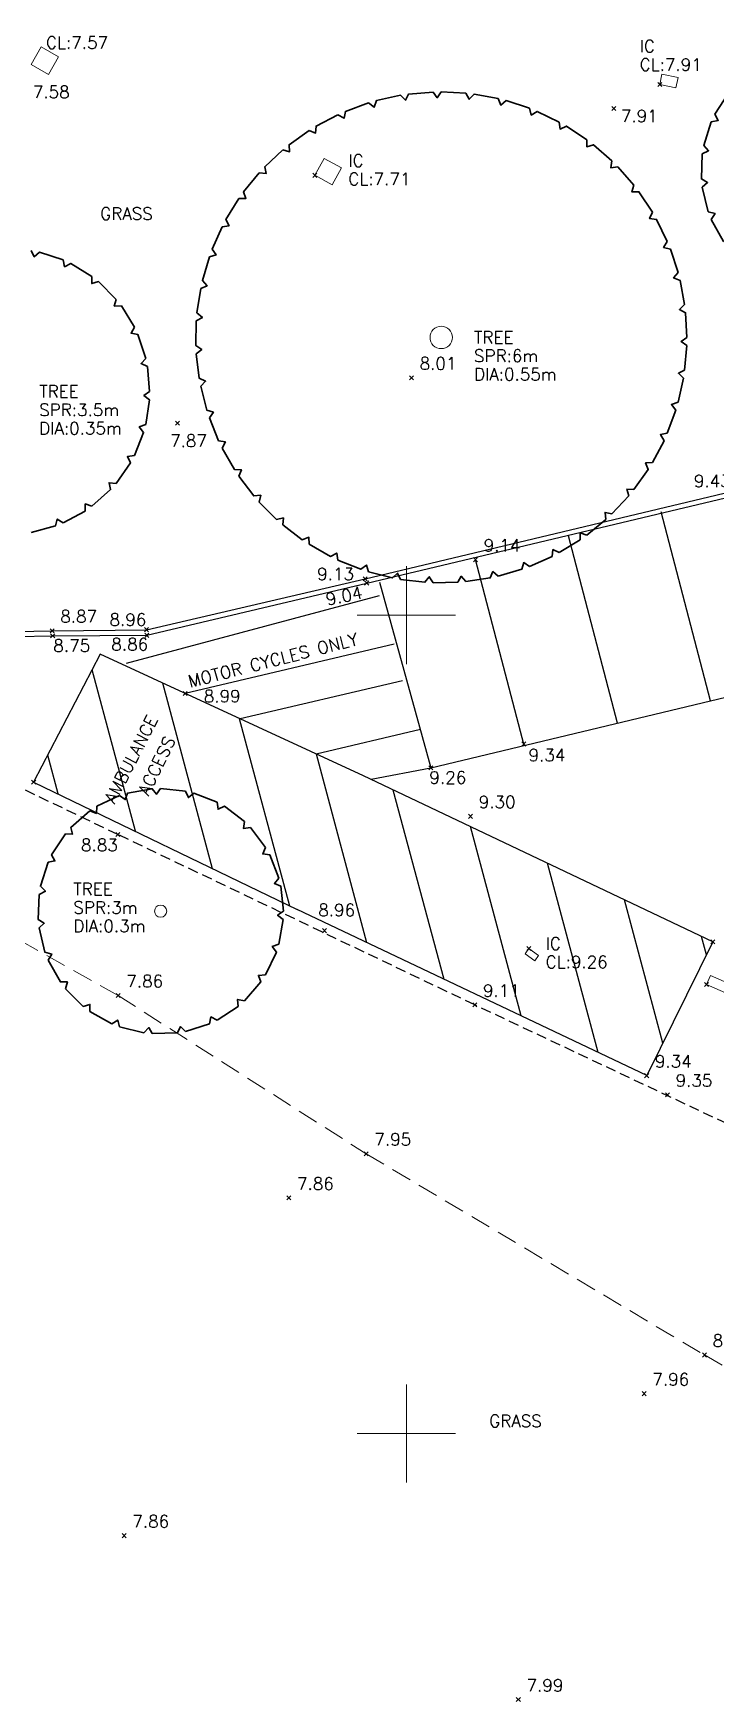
# Model space of a CAD drawing. Extents: x 521064 to 521635, y 174590 to 175241.
# Drawn here: x 521290.88 to 521307.56, y 174813.45 to 174854.22 of the extents above; entities that cross this region are included whole.
import ezdxf

# ---------------------------------------------------------------- set-up
doc = ezdxf.new("R2010")
doc.units = 0
doc.header["$PDMODE"] = 3
doc.header["$PDSIZE"] = 0.05
doc.linetypes.add('DASHED', pattern=[0.75, 0.5, -0.25])
doc.linetypes.add('HIDDEN', pattern=[0.375, 0.25, -0.125])
for name, color, linetype, lineweight in [('I031G_SURVEY-GRID', 7, 'CONTINUOUS', 18), ('I910T_TXT-GEN-S', 7, 'CONTINUOUS', 13), ('I923G_SURVEY-POINT', 7, 'CONTINUOUS', 18), ('I923T_SURVEY-LEVEL', 7, 'CONTINUOUS', 13), ('I941G_TREE', 72, 'CONTINUOUS', 18), ('I941G_TREE-VEG', 6, 'CONTINUOUS', 35), ('I941T_TREE-TXT', 82, 'CONTINUOUS', 13), ('I952G_KERB', 5, 'CONTINUOUS', 25), ('I960G_COVER', 1, 'CONTINUOUS', 18), ('I960T_COVER-TXT', 1, 'CONTINUOUS', 13), ('I991G_SLOPE', 21, 'DASHED', 18)]:
    doc.layers.add(name, color=color, linetype=linetype, lineweight=lineweight)
doc.layers.add('I940G_SURFACE', color=200, linetype='HIDDEN')
doc.layers.add('I997G_ROAD_MARKING', color=7, linetype='CONTINUOUS')
doc.styles.add('MONOTXT', font='simplex.shx')

msp = doc.modelspace()

# ---------------------------------------------------------------- hatches: boundary and pattern name
at = {"layer": 'I997G_ROAD_MARKING'}
h = msp.add_hatch(dxfattribs=at)
h.set_pattern_fill('ANSI31', color=2, scale=0.5, angle=240, style=0)
h.paths.add_polyline_path([(521307.491, 174832.015), (521298.948, 174836.073), (521292.514, 174839.045), (521290.89, 174835.92), (521297.329, 174832.804), (521305.872, 174828.745)])
h.paths.add_polyline_path([(521292.902, 174835.272), (521294.173, 174837.743), (521293.772, 174837.949), (521292.501, 174835.478)], flags=9)
h.paths.add_polyline_path([(521293.73, 174835.467), (521294.527, 174837.105), (521294.122, 174837.301), (521293.326, 174835.663)], flags=9)

# ---------------------------------------------------------------- linework, layer by layer
at = {"layer": 'I031G_SURVEY-GRID'}
for p, q in [((521300, 174841.2), (521300, 174838.8)), ((521298.8, 174840), (521301.2, 174840)), ((521300, 174821.2), (521300, 174818.8)), ((521298.8, 174820), (521301.2, 174820))]:
    msp.add_line(p, q, dxfattribs=at)
at = {"layer": 'I923G_SURVEY-POINT'}
for p in [(521306.192, 174852.968, 7.907), (521305.069, 174852.383, 7.911), (521297.764, 174850.751, 7.714), (521300.122, 174845.802, 8.007), (521294.403, 174844.69, 7.871), (521301.688, 174841.357, 9.141), (521298.992, 174840.89, 9.133), (521299.029, 174840.786, 9.045), (521291.341, 174839.619, 8.869), (521293.65, 174839.645, 8.959), (521291.355, 174839.494, 8.746), (521293.654, 174839.508, 8.859), (521294.59, 174838.088, 8.99), (521302.868, 174836.851, 9.34), (521300.599, 174836.268, 9.266), (521290.89, 174835.92, 8.743), (521301.568, 174835.083, 9.295), (521292.945, 174834.64, 8.834), (521297.999, 174832.289, 8.955), (521302.993, 174831.851, 9.258), (521307.491, 174832.015, 9.453), (521307.336, 174830.973, 9.418), (521292.955, 174830.704, 7.859), (521301.671, 174830.474, 9.112), (521305.872, 174828.745, 9.341), (521306.378, 174828.276, 9.349), (521299.017, 174826.836, 7.95), (521297.126, 174825.756, 7.862), (521307.284, 174821.918, 8.041), (521305.811, 174820.973, 7.956), (521293.102, 174817.501, 7.858), (521302.736, 174813.495, 7.99)]:
    msp.add_point(p, dxfattribs=at)
at = {"layer": 'I940G_SURFACE'}
msp.add_polyline3d([(521309.184, 174826.933, 9.437), (521301.671, 174830.474, 9.112), (521292.945, 174834.64, 8.834), (521284.849, 174838.514, 8.537)], dxfattribs=at)
at = {"layer": 'I941G_TREE'}
for centre, radius in [((521300.852, 174846.789), 0.275), ((521293.994, 174832.765), 0.15)]:
    msp.add_circle(centre, radius, dxfattribs=at)
at = {"layer": 'I941G_TREE-VEG'}
for points in [[(521299.854, 174852.706), (521299.267, 174852.576), (521299.21, 174852.414), (521299.074, 174852.52)], [(521300.652, 174852.786), (521300.052, 174852.736), (521299.974, 174852.583), (521299.854, 174852.706)], [(521301.453, 174852.759), (521300.852, 174852.789), (521300.754, 174852.648), (521300.652, 174852.786)], [(521302.243, 174852.626), (521301.652, 174852.736), (521301.536, 174852.609), (521301.453, 174852.759)], [(521303.009, 174852.388), (521302.437, 174852.576), (521302.306, 174852.466), (521302.243, 174852.626)], [(521307.875, 174852.759), (521307.539, 174852.246), (521307.62, 174852.094), (521307.451, 174852.061)], [(521298.326, 174852.232), (521297.794, 174851.952), (521297.782, 174851.781), (521297.624, 174851.847)], [(521299.074, 174852.52), (521298.51, 174852.313), (521298.475, 174852.145), (521298.326, 174852.232)], [(521303.736, 174852.051), (521303.194, 174852.313), (521303.049, 174852.222), (521303.009, 174852.388)], [(521297.624, 174851.847), (521297.134, 174851.498), (521297.144, 174851.327), (521296.978, 174851.371)], [(521304.411, 174851.62), (521303.91, 174851.952), (521303.754, 174851.88), (521303.736, 174852.051)], [(521307.451, 174852.061), (521307.265, 174851.476), (521307.384, 174851.352), (521307.231, 174851.275)], [(521305.023, 174851.102), (521304.571, 174851.498), (521304.406, 174851.448), (521304.411, 174851.62)], [(521296.978, 174851.371), (521296.539, 174850.96), (521296.572, 174850.792), (521296.402, 174850.814)], [(521305.561, 174850.508), (521305.165, 174850.96), (521304.996, 174850.933), (521305.023, 174851.102)], [(521307.231, 174851.275), (521307.21, 174850.661), (521307.358, 174850.574), (521307.231, 174850.458)], [(521296.402, 174850.814), (521296.022, 174850.348), (521296.077, 174850.186), (521295.905, 174850.185)], [(521295.905, 174850.185), (521295.59, 174849.673), (521295.667, 174849.519), (521295.497, 174849.495)], [(521306.014, 174849.847), (521305.683, 174850.348), (521305.511, 174850.344), (521305.561, 174850.508)], [(521307.231, 174850.458), (521307.376, 174849.861), (521307.542, 174849.817), (521307.451, 174849.671)], [(521306.376, 174849.132), (521306.114, 174849.673), (521305.943, 174849.691), (521306.014, 174849.847)], [(521295.497, 174849.495), (521295.253, 174848.946), (521295.349, 174848.804), (521295.184, 174848.757)], [(521307.451, 174849.671), (521307.752, 174849.136), (521307.924, 174849.138), (521307.875, 174848.973)], [(521306.639, 174848.374), (521306.451, 174848.946), (521306.285, 174848.987), (521306.376, 174849.132)], [(521291.611, 174848.683), (521291.032, 174848.875), (521290.905, 174848.76), (521290.833, 174848.916)], [(521292.315, 174848.277), (521291.796, 174848.597), (521291.645, 174848.515), (521291.611, 174848.683)], [(521295.184, 174848.757), (521295.016, 174848.18), (521295.13, 174848.052), (521294.972, 174847.984)], [(521292.906, 174847.719), (521292.475, 174848.151), (521292.309, 174848.105), (521292.315, 174848.277)], [(521306.799, 174847.589), (521306.689, 174848.18), (521306.529, 174848.243), (521306.639, 174848.374)], [(521294.972, 174847.984), (521294.882, 174847.39), (521295.013, 174847.278), (521294.865, 174847.19)], [(521293.353, 174847.04), (521293.033, 174847.56), (521292.861, 174847.553), (521292.906, 174847.719)], [(521306.852, 174846.789), (521306.822, 174847.39), (521306.672, 174847.473), (521306.799, 174847.589)], [(521293.631, 174846.277), (521293.439, 174846.856), (521293.27, 174846.889), (521293.353, 174847.04)], [(521294.865, 174847.19), (521294.855, 174846.589), (521294.999, 174846.496), (521294.865, 174846.389)], [(521306.799, 174845.99), (521306.849, 174846.589), (521306.711, 174846.691), (521306.852, 174846.789)], [(521293.725, 174845.469), (521293.672, 174846.077), (521293.516, 174846.149), (521293.631, 174846.277)], [(521294.865, 174846.389), (521294.936, 174845.791), (521295.091, 174845.718), (521294.972, 174845.594)], [(521306.639, 174845.204), (521306.769, 174845.791), (521306.646, 174845.911), (521306.799, 174845.99)], [(521293.631, 174844.662), (521293.719, 174845.266), (521293.584, 174845.372), (521293.725, 174845.469)], [(521294.972, 174845.594), (521295.121, 174845.012), (521295.285, 174844.96), (521295.184, 174844.821)], [(521306.376, 174844.447), (521306.583, 174845.012), (521306.477, 174845.147), (521306.639, 174845.204)], [(521293.353, 174843.899), (521293.578, 174844.466), (521293.471, 174844.6), (521293.631, 174844.662)], [(521295.184, 174844.821), (521295.41, 174844.264), (521295.578, 174844.234), (521295.497, 174844.083)], [(521295.497, 174844.083), (521295.795, 174843.561), (521295.966, 174843.554), (521295.905, 174843.394)], [(521306.014, 174843.732), (521306.295, 174844.264), (521306.208, 174844.412), (521306.376, 174844.447)], [(521292.906, 174843.22), (521293.256, 174843.719), (521293.183, 174843.875), (521293.353, 174843.899)], [(521305.561, 174843.071), (521305.909, 174843.561), (521305.843, 174843.719), (521306.014, 174843.732)], [(521295.905, 174843.394), (521296.27, 174842.916), (521296.441, 174842.932), (521296.402, 174842.765)], [(521292.315, 174842.662), (521292.771, 174843.068), (521292.735, 174843.236), (521292.906, 174843.22)], [(521305.023, 174842.476), (521305.434, 174842.916), (521305.39, 174843.081), (521305.561, 174843.071)], [(521291.611, 174842.256), (521292.148, 174842.545), (521292.152, 174842.717), (521292.315, 174842.662)], [(521296.402, 174842.765), (521296.827, 174842.339), (521296.994, 174842.378), (521296.978, 174842.207)], [(521304.411, 174841.959), (521304.877, 174842.339), (521304.855, 174842.51), (521305.023, 174842.476)], [(521290.833, 174842.023), (521291.422, 174842.181), (521291.466, 174842.347), (521291.611, 174842.256)], [(521296.978, 174842.207), (521297.456, 174841.843), (521297.617, 174841.903), (521297.624, 174841.732)], [(521297.624, 174841.732), (521298.146, 174841.434), (521298.297, 174841.516), (521298.326, 174841.347)], [(521303.736, 174841.528), (521304.248, 174841.843), (521304.249, 174842.014), (521304.411, 174841.959)], [(521298.326, 174841.347), (521298.884, 174841.121), (521299.023, 174841.222), (521299.074, 174841.059)], [(521302.243, 174840.953), (521302.82, 174841.121), (521302.867, 174841.286), (521303.009, 174841.19)], [(521303.009, 174841.19), (521303.558, 174841.434), (521303.582, 174841.604), (521303.736, 174841.528)], [(521299.074, 174841.059), (521299.657, 174840.91), (521299.781, 174841.028), (521299.854, 174840.873)], [(521299.854, 174840.873), (521300.451, 174840.803), (521300.558, 174840.937), (521300.652, 174840.793)], [(521300.652, 174840.793), (521301.253, 174840.803), (521301.341, 174840.95), (521301.453, 174840.819)], [(521301.453, 174840.819), (521302.047, 174840.91), (521302.115, 174841.067), (521302.243, 174840.953)], [(521292.989, 174835.591), (521292.435, 174835.328), (521292.425, 174835.156), (521292.264, 174835.216)], [(521293.789, 174835.758), (521293.185, 174835.653), (521293.129, 174835.491), (521292.989, 174835.591)], [(521294.604, 174835.702), (521293.994, 174835.765), (521293.896, 174835.623), (521293.789, 174835.758)], [(521295.374, 174835.428), (521294.803, 174835.653), (521294.671, 174835.543), (521294.604, 174835.702)], [(521292.264, 174835.216), (521291.801, 174834.812), (521291.838, 174834.644), (521291.667, 174834.658)], [(521296.042, 174834.957), (521295.553, 174835.328), (521295.396, 174835.258), (521295.374, 174835.428)], [(521296.557, 174834.323), (521296.186, 174834.812), (521296.016, 174834.787), (521296.042, 174834.957)], [(521291.667, 174834.658), (521291.33, 174834.145), (521291.411, 174833.993), (521291.242, 174833.96)], [(521296.883, 174833.574), (521296.658, 174834.145), (521296.487, 174834.166), (521296.557, 174834.323)], [(521291.242, 174833.96), (521291.057, 174833.375), (521291.176, 174833.251), (521291.022, 174833.173)], [(521296.994, 174832.765), (521296.931, 174833.375), (521296.773, 174833.442), (521296.883, 174833.574)], [(521291.022, 174833.173), (521291.001, 174832.56), (521291.149, 174832.472), (521291.022, 174832.356)], [(521296.883, 174831.955), (521296.987, 174832.56), (521296.852, 174832.667), (521296.994, 174832.765)], [(521291.022, 174832.356), (521291.167, 174831.76), (521291.333, 174831.715), (521291.242, 174831.569)], [(521296.557, 174831.206), (521296.821, 174831.76), (521296.72, 174831.899), (521296.883, 174831.955)], [(521291.242, 174831.569), (521291.543, 174831.035), (521291.715, 174831.037), (521291.667, 174830.871)], [(521296.042, 174830.572), (521296.445, 174831.035), (521296.385, 174831.196), (521296.557, 174831.206)], [(521291.667, 174830.871), (521292.101, 174830.438), (521292.266, 174830.486), (521292.264, 174830.314)], [(521295.374, 174830.101), (521295.887, 174830.438), (521295.874, 174830.609), (521296.042, 174830.572)], [(521292.264, 174830.314), (521292.799, 174830.013), (521292.945, 174830.104), (521292.989, 174829.938)], [(521292.989, 174829.938), (521293.585, 174829.793), (521293.701, 174829.92), (521293.789, 174829.772)], [(521293.789, 174829.772), (521294.402, 174829.793), (521294.48, 174829.946), (521294.604, 174829.827)], [(521294.604, 174829.827), (521295.189, 174830.013), (521295.222, 174830.182), (521295.374, 174830.101)]]:
    msp.add_lwpolyline(points, dxfattribs=at)
at = {"layer": 'I952G_KERB'}
for points in [[(521298.992, 174840.89, 9.133), (521307.937, 174843.023, 9.429), (521314.528, 174844.607, 9.55), (521315.665, 174845.17, 9.409)], [(521299.029, 174840.786, 9.045), (521307.968, 174842.905, 9.322), (521314.587, 174844.482, 9.433), (521315.727, 174845.069, 9.406)], [(521293.65, 174839.645, 8.959), (521298.992, 174840.89, 9.133)], [(521293.654, 174839.508, 8.859), (521299.029, 174840.786, 9.045)], [(521290.447, 174839.604, 8.685), (521291.341, 174839.619, 8.869), (521293.65, 174839.645, 8.959)], [(521290.456, 174839.476, 8.644), (521291.355, 174839.494, 8.746), (521293.654, 174839.508, 8.859)]]:
    msp.add_polyline3d(points, dxfattribs=at)
at = {"layer": 'I960G_COVER'}
for points in [[(521290.827, 174853.459, 7.572), (521291.25, 174853.215, 7.584), (521291.498, 174853.645, 7.564), (521291.074, 174853.888, 7.552)], [(521306.192, 174852.968, 7.907), (521306.584, 174852.885, 7.907), (521306.638, 174853.138, 7.896), (521306.245, 174853.221, 7.896)], [(521297.764, 174850.751, 7.714), (521298.183, 174850.521, 7.72), (521298.41, 174850.935, 7.712), (521297.991, 174851.165, 7.705)], [(521302.993, 174831.851, 9.258), (521303.229, 174831.684, 9.26), (521303.137, 174831.554, 9.253), (521302.901, 174831.722, 9.252)], [(521307.336, 174830.973, 9.418), (521307.799, 174830.769, 9.421), (521307.897, 174830.992, 9.426), (521307.434, 174831.196, 9.423)]]:
    msp.add_polyline3d(points, close=True, dxfattribs=at)
at = {"layer": 'I991G_SLOPE'}
for points in [[(521292.955, 174830.704, 7.859), (521284.898, 174835.237, 7.759), (521277.148, 174838.969, 7.623), (521261.593, 174846.422, 7.371), (521251.88, 174851.645, 7.245), (521242.234, 174855.578, 7.204), (521232.254, 174859.988, 7.032), (521222.868, 174864.319, 6.901), (521214.762, 174869.006, 6.893), (521207.309, 174873.332, 6.78)], [(521292.955, 174830.704, 7.859), (521299.017, 174826.836, 7.95)], [(521299.017, 174826.836, 7.95), (521307.284, 174821.918, 8.041), (521311.348, 174819.559, 8.083)]]:
    msp.add_polyline3d(points, dxfattribs=at)
at = {"layer": 'I997G_ROAD_MARKING', "color": 2}
for p, q in [((521299.699, 174839.288), (521294.59, 174838.088)), ((521298.948, 174836.073), (521292.514, 174839.045)), ((521299.905, 174838.397), (521295.937, 174837.464)), ((521300.343, 174837.203), (521297.797, 174836.605)), ((521290.89, 174835.92), (521297.329, 174832.804)), ((521299.135, 174835.992), (521300.599, 174836.268)), ((521305.872, 174828.745), (521297.329, 174832.804)), ((521307.491, 174832.015), (521305.872, 174828.745))]:
    msp.add_line(p, q, dxfattribs=at)
for points in [[(521307.433, 174837.907), (521306.225, 174842.523)], [(521307.433, 174837.907), (521320.229, 174840.977)], [(521293.159, 174838.83), (521299.346, 174840.477)], [(521292.514, 174839.045), (521290.89, 174835.92)], [(521307.491, 174832.015), (521298.948, 174836.073)]]:
    msp.add_lwpolyline(points, dxfattribs=at)
at = {"layer": 'I997G_ROAD_MARKING'}
for points in [[(521305.155, 174837.361), (521303.957, 174841.94)], [(521302.877, 174836.814), (521301.688, 174841.357)], [(521299.345, 174840.808), (521300.599, 174836.268)], [(521300.599, 174836.268), (521307.433, 174837.907)]]:
    msp.add_lwpolyline(points, dxfattribs=at)

# ---------------------------------------------------------------- texts
at = {"layer": 'I910T_TXT-GEN-S', "style": 'MONOTXT'}
for p in [(521292.516, 174849.665), (521302.023, 174820.157)]:
    msp.add_text('GRASS', height=0.3, dxfattribs=at).set_placement(p)
at = {"layer": 'I923T_SURVEY-LEVEL', "style": 'MONOTXT'}
for s, p in [('CL:7.57', (521291.193, 174853.845, 7.572)), ('CL:7.91', (521305.701, 174853.307, 7.907)), ('7.58', (521290.869, 174852.639, 7.584)), ('7.91', (521305.241, 174852.049, 7.911)), ('CL:7.71', (521298.581, 174850.51, 7.714)), ('8.01', (521300.322, 174846.002, 8.007)), ('7.87', (521294.225, 174844.112, 7.871)), ('9.43', (521307.025, 174843.128, 9.429)), ('9.14', (521301.888, 174841.557, 9.141)), ('9.13', (521297.818, 174840.858, 9.133)), ('8.87', (521291.541, 174839.819, 8.869)), ('8.96', (521292.744, 174839.741, 8.959)), ('8.75', (521291.372, 174839.106, 8.746)), ('8.86', (521292.789, 174839.139, 8.859)), ('8.99', (521295.048, 174837.87, 8.986)), ('9.34', (521302.984, 174836.429, 9.34)), ('9.26', (521300.562, 174835.881, 9.264)), ('9.30', (521301.768, 174835.283, 9.295)), ('8.83', (521292.048, 174834.233, 8.834)), ('8.96', (521297.846, 174832.642, 8.955)), ('CL:9.26', (521303.403, 174831.374, 9.258)), ('7.86', (521293.155, 174830.904, 7.859)), ('9.11', (521301.871, 174830.674, 9.112)), ('9.34', (521306.072, 174828.946, 9.341)), ('9.35', (521306.578, 174828.476, 9.349)), ('7.95', (521299.217, 174827.036, 7.95)), ('7.86', (521297.326, 174825.956, 7.862)), ('8.04', (521307.484, 174822.118, 8.041)), ('7.96', (521306.011, 174821.173, 7.956)), ('7.86', (521293.302, 174817.701, 7.858)), ('7.99', (521302.936, 174813.695, 7.99))]:
    msp.add_text(s, height=0.3, dxfattribs=at).set_placement(p)
msp.add_text('9.04', height=0.3, rotation=11.8336, dxfattribs=at).set_placement((521298.066, 174840.231, 9.045))
at = {"layer": 'I941T_TREE-TXT', "style": 'MONOTXT'}
for s, p in [('TREE', (521301.652, 174846.639)), ('SPR:6m', (521301.652, 174846.189)), ('DIA:0.55m', (521301.652, 174845.739)), ('TREE', (521291.025, 174845.319)), ('SPR:3.5m', (521291.025, 174844.869)), ('DIA:0.35m', (521291.025, 174844.419)), ('TREE', (521291.861, 174833.154)), ('SPR:3m', (521291.861, 174832.704)), ('DIA:0.3m', (521291.861, 174832.254))]:
    msp.add_text(s, height=0.3, dxfattribs=at).set_placement(p)
at = {"layer": 'I960T_COVER-TXT', "style": 'MONOTXT'}
for p in [(521305.701, 174853.757), (521298.581, 174850.96), (521303.403, 174831.824)]:
    msp.add_text('IC', height=0.3, dxfattribs=at).set_placement(p)
at = {"layer": 'I997G_ROAD_MARKING', "color": 2, "style": 'MONOTXT'}
for s, rotation, p in [('MOTOR CYCLES ONLY', 14.3044, (521294.707, 174838.228)), ('AMBULANCE', 62.7782, (521292.869, 174835.373)), ('ACCESS', 64.0741, (521293.696, 174835.567))]:
    msp.add_text(s, height=0.3, rotation=rotation, dxfattribs=at).set_placement(p)

doc.saveas('drawing.dxf')
